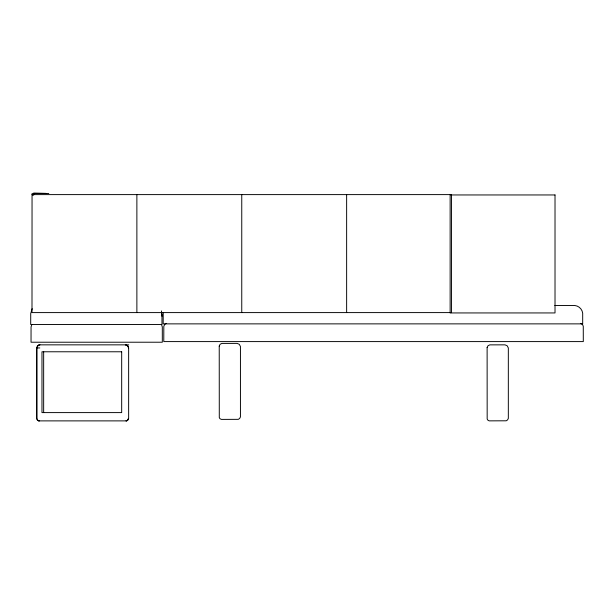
<?xml version="1.0" encoding="UTF-8"?>
<svg xmlns="http://www.w3.org/2000/svg" width="614" height="614" viewBox="0 0 614 614"><rect width="100%" height="100%" fill="white"/><g stroke="black" fill="none" stroke-linecap="round" stroke-linejoin="round"><path stroke-width="0.92" d="M161.981 316.279L161.459 310.907M38.713 420.797L37.208 419.915L36.694 418.403L36.694 347.946L37.339 346.058L38.789 345.083M128.464 418.403L127.221 420.552M163.209 312.894L163.178 323.87L582.686 323.87L582.686 313.278C582.287 309.318 578.887 305.918 574.927 305.519L554.826 305.519M32.158 308.681L30.723 313.524L30.7 324.499L161.981 324.499L161.981 313.915M31.821 324.591L31.053 326.917L31.038 342.221L162.319 342.221L162.303 326.917L161.528 324.591M38.091 345.482L36.878 347.946L36.878 418.403L37.385 419.915L38.406 420.69M38.245 345.26L39.572 344.868M166.386 323.355L164.813 324.261L163.815 326.28L163.785 341.591L583.3 341.591L583.269 326.28L582.579 324.606L580.706 323.355M126.622 420.797L128.134 419.915L128.641 418.403L128.641 347.946L128.004 346.058L126.162 344.953M127.113 420.69L126.307 420.859M38.989 344.953L39.979 344.845M125.985 420.882L126.492 420.859M45.804 193.395L32.918 193.395L32.918 195.313M31.997 194.607L451.513 194.607L451.513 312.595L31.997 312.595L32.051 193.656M39.795 344.845L128.771 344.845M36.694 347.946L39.795 347.946M39.173 420.882L126.162 420.882M125.363 344.845L125.947 344.868M38.851 420.859L39.35 420.882M125.763 344.868L126.346 344.953M38.529 420.797L39.027 420.859M48.805 193.517L33.701 193.118L33.701 195.037M126.545 345.083L128.05 346.396L128.464 347.946M346.634 194.607L346.634 312.595M241.755 194.607L241.755 312.595M136.876 194.607L136.876 312.595M43.655 351.776L43.655 412.6M219.229 346.081L219.29 417.581L219.927 418.694L221.362 419.4L238.339 419.339L239.667 418.449L240.442 416.944L240.442 346.488L239.268 344.293L237.081 343.387L221.9 343.41L220.111 344.293L219.229 346.081M487.117 347.539L487.171 419.047L488.061 420.367L489.243 420.859L506.228 420.797L507.555 419.915L508.331 418.403L508.331 347.946L507.156 345.751L504.961 344.845L489.788 344.868L488 345.751L487.117 347.539M555.018 194.953L450.139 194.953L450.139 312.94L555.018 312.94L555.018 194.953M121.679 351.776L41.975 351.776L41.975 412.6L121.679 412.6L121.679 351.776"/></g></svg>
